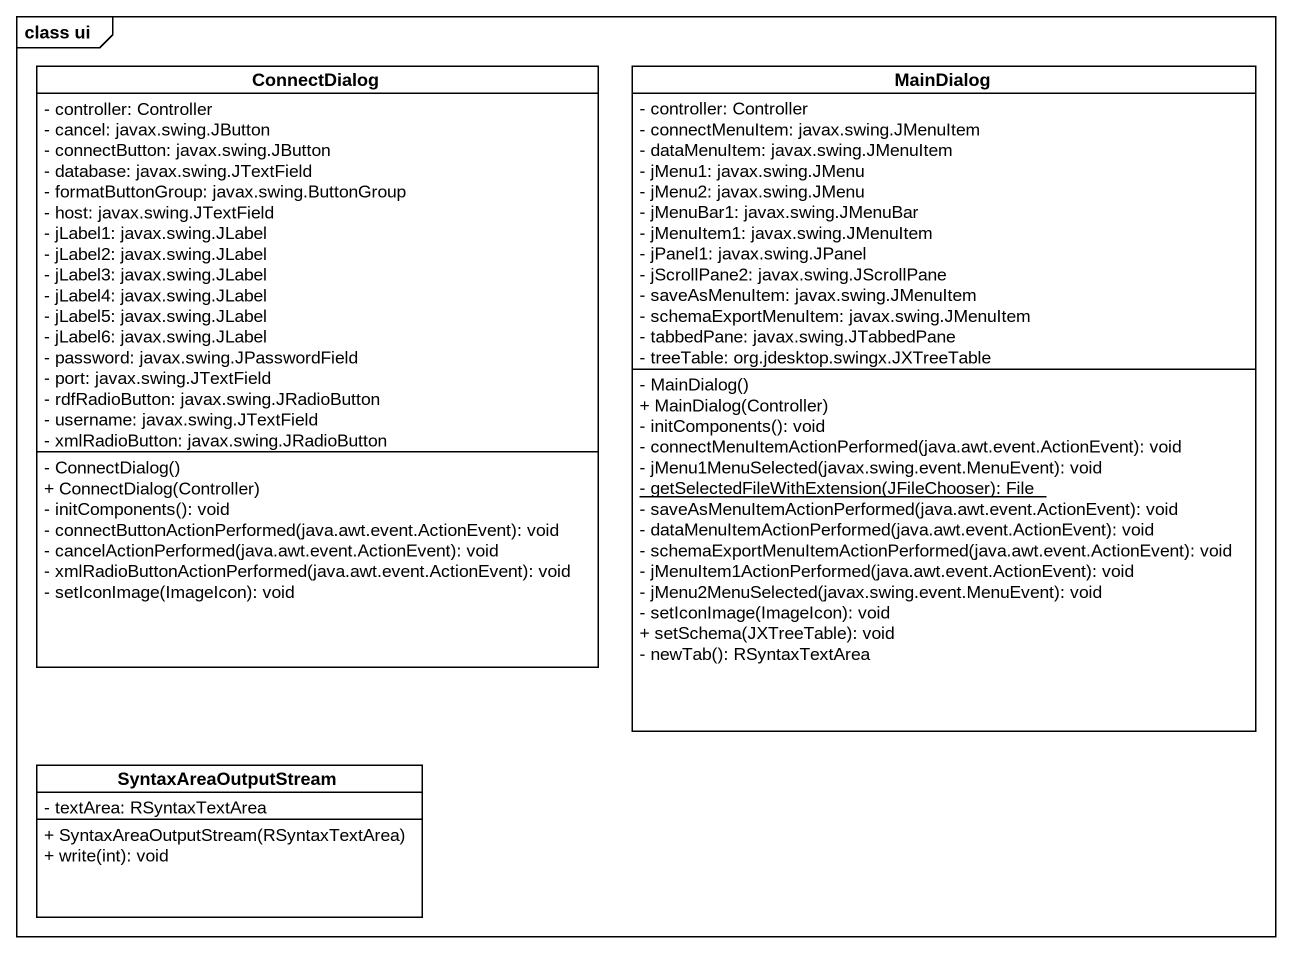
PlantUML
@startuml
mainframe class ui
hide circle
hide empty members
skinparam classAttributeIconSize 0
class ConnectDialog {
  - controller: Controller
  - cancel: javax.swing.JButton
  - connectButton: javax.swing.JButton
  - database: javax.swing.JTextField
  - formatButtonGroup: javax.swing.ButtonGroup
  - host: javax.swing.JTextField
  - jLabel1: javax.swing.JLabel
  - jLabel2: javax.swing.JLabel
  - jLabel3: javax.swing.JLabel
  - jLabel4: javax.swing.JLabel
  - jLabel5: javax.swing.JLabel
  - jLabel6: javax.swing.JLabel
  - password: javax.swing.JPasswordField
  - port: javax.swing.JTextField
  - rdfRadioButton: javax.swing.JRadioButton
  - username: javax.swing.JTextField
  - xmlRadioButton: javax.swing.JRadioButton
  - ConnectDialog()
  + ConnectDialog(Controller)
  - initComponents(): void
  - connectButtonActionPerformed(java.awt.event.ActionEvent): void
  - cancelActionPerformed(java.awt.event.ActionEvent): void
  - xmlRadioButtonActionPerformed(java.awt.event.ActionEvent): void
  - setIconImage(ImageIcon): void
}
class MainDialog {
  - controller: Controller
  - connectMenuItem: javax.swing.JMenuItem
  - dataMenuItem: javax.swing.JMenuItem
  - jMenu1: javax.swing.JMenu
  - jMenu2: javax.swing.JMenu
  - jMenuBar1: javax.swing.JMenuBar
  - jMenuItem1: javax.swing.JMenuItem
  - jPanel1: javax.swing.JPanel
  - jScrollPane2: javax.swing.JScrollPane
  - saveAsMenuItem: javax.swing.JMenuItem
  - schemaExportMenuItem: javax.swing.JMenuItem
  - tabbedPane: javax.swing.JTabbedPane
  - treeTable: org.jdesktop.swingx.JXTreeTable
  - MainDialog()
  + MainDialog(Controller)
  - initComponents(): void
  - connectMenuItemActionPerformed(java.awt.event.ActionEvent): void
  - jMenu1MenuSelected(javax.swing.event.MenuEvent): void
  {static} - getSelectedFileWithExtension(JFileChooser): File
  - saveAsMenuItemActionPerformed(java.awt.event.ActionEvent): void
  - dataMenuItemActionPerformed(java.awt.event.ActionEvent): void
  - schemaExportMenuItemActionPerformed(java.awt.event.ActionEvent): void
  - jMenuItem1ActionPerformed(java.awt.event.ActionEvent): void
  - jMenu2MenuSelected(javax.swing.event.MenuEvent): void
  - setIconImage(ImageIcon): void
  + setSchema(JXTreeTable): void
  - newTab(): RSyntaxTextArea
}
class SyntaxAreaOutputStream {
  - textArea: RSyntaxTextArea
  + SyntaxAreaOutputStream(RSyntaxTextArea)
  + write(int): void
}
@enduml
